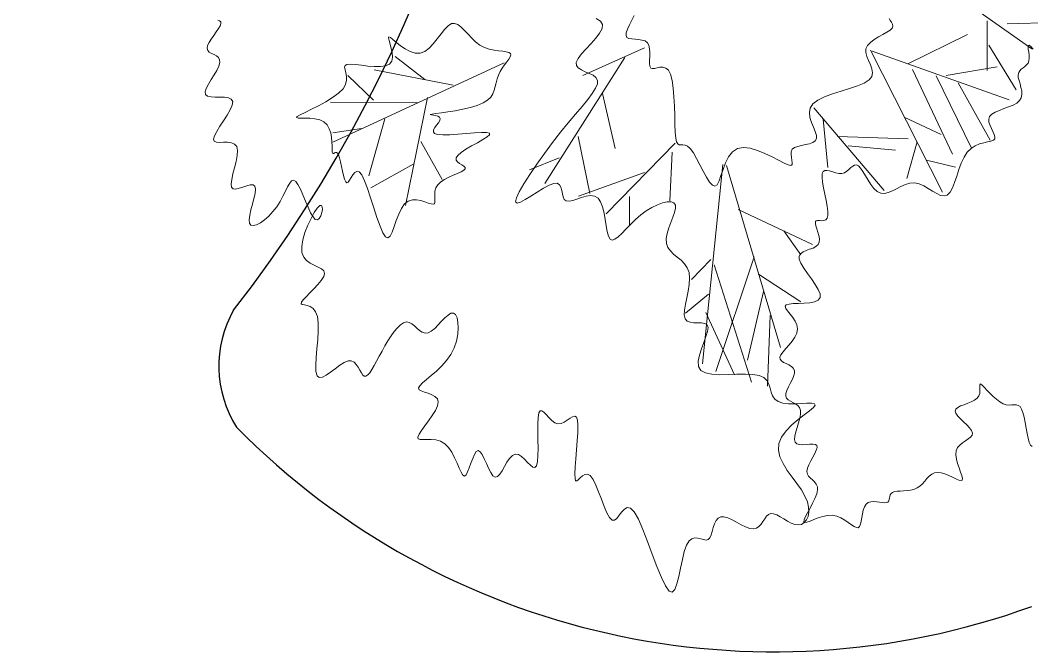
# Model space of a CAD drawing. Extents: x 2080 to 102394, y 2071 to 93424.
# Drawn here: x 88125.5 to 88413.2, y 80892.9 to 81072.5 of the extents above; entities that cross this region are included whole.
import ezdxf

# ---------------------------------------------------------------- set-up
doc = ezdxf.new("R2010")
doc.units = 0
doc.header["$LTSCALE"] = 20
doc.header["$MEASUREMENT"] = 0
doc.layers.add('casuanut tree', color=100, linetype='Continuous', lineweight=5)
doc.layers.add('road', color=2, linetype='Continuous')

# ---------------------------------------------------------------- blocks, each defined once
blk = doc.blocks.new('tr')
at = {"layer": 'casuanut tree'}
for p, q in [((-0.5539, -0.0579), (-0.5967, -0.0051)), ((-0.6532, -0.073), (-0.6884, -0.0189)), ((-0.5062, -0.0793), (-0.6394, -0.0202)), ((-0.4069, -0.0604), (-0.7425, -0.1308)), ((-0.5766, -0.0956), (-0.7299, -0.0592)), ((-0.5565, -0.0906), (-0.6394, -0.2729)), ((-0.1519, -0.0915), (-0.2726, -0.1156)), ((-0.1911, -0.1005), (-0.3843, -0.2908)), ((-0.6859, -0.1183), (-0.7387, -0.1145)), ((-0.6407, -0.1107), (-0.6922, -0.205)), ((0.4179, -0.1231), (0.5328, -0.2516)), ((-0.2454, -0.1549), (-0.2454, -0.2576)), ((-0.5866, -0.166), (-0.564, -0.2415)), ((0.2467, -0.1881), (0.3161, -0.4691)), ((0.249, -0.1907), (0.472, -0.3327)), ((0.307, -0.2274), (0.4248, -0.2002)), ((0.4652, -0.1839), (0.445, -0.2718)), ((0.499, -0.1975), (0.6341, -0.2245)), ((-0.608, -0.2025), (-0.6935, -0.2276)), ((-0.3058, -0.2214), (-0.3088, -0.3271)), ((0.458, -0.2274), (0.4882, -0.318)), ((-0.3481, -0.2516), (-0.4054, -0.2606)), ((0.3131, -0.2395), (0.3493, -0.4056)), ((-0.1368, -0.2727), (-0.2877, -0.3694)), ((0.1229, -0.2667), (0.2134, -0.4419)), ((0.3523, -0.2606), (0.3855, -0.4026)), ((0.3704, -0.2637), (0.464, -0.2697)), ((-0.1458, -0.2878), (-0.17, -0.3724)), ((0.135, -0.2908), (0.1229, -0.3785)), ((0.3885, -0.2818), (0.4218, -0.3966)), ((-0.2032, -0.312), (-0.33, -0.3271)), ((-0.0613, -0.3301), (-0.179, -0.6745)), ((0.1531, -0.3271), (0.2768, -0.3603)), ((0.2799, -0.3211), (0.3372, -0.3664)), ((-0.2394, -0.3482), (-0.2515, -0.3996)), ((-0.0552, -0.3331), (-0.0341, -0.6775)), ((0.1682, -0.3482), (0.2497, -0.3754)), ((0.2919, -0.3694), (0.2587, -0.4298)), ((-0.0526, -0.416), (0.0645, -0.5084)), ((0.301, -0.4056), (0.3493, -0.4298)), ((0.0195, -0.4723), (0.0397, -0.5219)), ((-0.1217, -0.4933), (-0.1639, -0.5204)), ((-0.0436, -0.5061), (-0.1585, -0.6932)), ((-0.1179, -0.5039), (-0.0999, -0.727)), ((-0.0432, -0.5386), (0.0202, -0.605)), ((-0.1398, -0.5537), (-0.1881, -0.5778)), ((-0.1517, -0.585), (-0.1269, -0.7067)), ((-0.0413, -0.5715), (-0.0976, -0.6865))]:
    blk.add_line(p, q, dxfattribs=at)
at = {"layer": 'casuanut tree', "color": 2}
blk.add_line((-0.0391, -0.6166), (-0.0729, -0.7406), dxfattribs=at)
at = {"layer": 'casuanut tree'}
for points in [[(0.5351, -0.2528), (0.5317, -0.247), (0.5292, -0.2444), (0.5277, -0.2446), (0.5268, -0.247), (0.5263, -0.251), (0.5259, -0.2561), (0.5253, -0.2616), (0.5243, -0.2671), (0.5226, -0.2718), (0.5201, -0.2755), (0.5169, -0.2782), (0.5132, -0.2802), (0.5094, -0.282), (0.5057, -0.2837), (0.5024, -0.2858), (0.4997, -0.2885), (0.4979, -0.2921), (0.4971, -0.2969), (0.4971, -0.3027), (0.4975, -0.309), (0.4977, -0.3156), (0.4975, -0.3222), (0.4965, -0.3284), (0.4941, -0.3339), (0.49, -0.3383), (0.484, -0.3415), (0.4764, -0.3436), (0.4678, -0.3451), (0.4589, -0.3462), (0.4501, -0.3473), (0.442, -0.3488), (0.4352, -0.3509), (0.4303, -0.3541), (0.4276, -0.3585), (0.4268, -0.3639), (0.4274, -0.37), (0.4286, -0.3762), (0.4301, -0.3823), (0.4313, -0.3879), (0.4315, -0.3925), (0.4303, -0.3958), (0.4273, -0.3976), (0.4225, -0.3982), (0.4164, -0.3982), (0.4092, -0.3982), (0.4013, -0.3986), (0.393, -0.4001), (0.3845, -0.4031), (0.3763, -0.4082), (0.3685, -0.4157), (0.3612, -0.4251), (0.3543, -0.4355), (0.3477, -0.4462), (0.3414, -0.4564), (0.3353, -0.4652), (0.3293, -0.472), (0.3234, -0.4758), (0.3174, -0.4762), (0.3114, -0.4737), (0.3053, -0.469), (0.299, -0.463), (0.2924, -0.4564), (0.2855, -0.45), (0.2782, -0.4445), (0.2704, -0.4409), (0.2622, -0.4395), (0.2536, -0.44), (0.2449, -0.4417), (0.2362, -0.444), (0.2278, -0.4461), (0.2199, -0.4475), (0.2127, -0.4475), (0.2063, -0.4454), (0.2008, -0.4407), (0.1963, -0.434), (0.1925, -0.4259), (0.1892, -0.4171), (0.1863, -0.4082), (0.1836, -0.3999), (0.1809, -0.3929), (0.1781, -0.3879), (0.175, -0.3853), (0.1716, -0.3848), (0.1679, -0.3859), (0.1639, -0.3879), (0.1596, -0.3903), (0.1551, -0.3927), (0.1504, -0.3943), (0.1455, -0.3947), (0.1403, -0.3934), (0.1351, -0.3911), (0.13, -0.3881), (0.125, -0.3852), (0.1205, -0.383), (0.1165, -0.3821), (0.1131, -0.3832), (0.1105, -0.3868), (0.1089, -0.3933), (0.1079, -0.4022), (0.1074, -0.4128), (0.1072, -0.4242), (0.1069, -0.4358), (0.1064, -0.4467), (0.1055, -0.4561), (0.1038, -0.4634), (0.1013, -0.4679), (0.098, -0.4701), (0.0944, -0.4706), (0.0906, -0.47), (0.0869, -0.4689), (0.0835, -0.468), (0.0808, -0.4678), (0.079, -0.469), (0.0783, -0.4721), (0.0783, -0.4767), (0.0788, -0.4823), (0.0793, -0.4886), (0.0795, -0.4951), (0.079, -0.5012), (0.0775, -0.5066), (0.0745, -0.5107), (0.0699, -0.5134), (0.0641, -0.5148), (0.0576, -0.5156), (0.051, -0.5164), (0.0449, -0.5175), (0.0398, -0.5196), (0.0364, -0.5232), (0.0351, -0.5288), (0.0364, -0.5367), (0.0396, -0.5464), (0.044, -0.5574), (0.0488, -0.5688), (0.0532, -0.5799), (0.0565, -0.5902), (0.0578, -0.5989), (0.0565, -0.6054), (0.0519, -0.6091), (0.0448, -0.6104), (0.0358, -0.6101), (0.0258, -0.6086), (0.0158, -0.6067), (0.0065, -0.6049), (-0.0013, -0.6039), (-0.0066, -0.6043), (-0.0088, -0.6065), (-0.0086, -0.6104), (-0.0066, -0.6157), (-0.0036, -0.622), (-0.0003, -0.6291), (0.0025, -0.6366), (0.004, -0.6442), (0.0036, -0.6516), (0.0006, -0.6585), (-0.0044, -0.6649), (-0.0107, -0.6709), (-0.0178, -0.6764), (-0.0249, -0.6814), (-0.0313, -0.6861), (-0.0363, -0.6904), (-0.0392, -0.6944), (-0.0396, -0.6981), (-0.0379, -0.7015), (-0.0348, -0.7049), (-0.0308, -0.7082), (-0.0265, -0.7117), (-0.0227, -0.7153), (-0.02, -0.7193), (-0.0189, -0.7237), (-0.02, -0.7286), (-0.0228, -0.7339), (-0.0268, -0.7394), (-0.0315, -0.745), (-0.0361, -0.7505), (-0.0403, -0.7559), (-0.0434, -0.7609), (-0.0448, -0.7654), (-0.0442, -0.7693), (-0.042, -0.7729), (-0.0386, -0.7762), (-0.0347, -0.7795), (-0.0308, -0.783), (-0.0274, -0.7869), (-0.0252, -0.7915), (-0.0246, -0.7969), (-0.026, -0.8033), (-0.029, -0.8105), (-0.0331, -0.818), (-0.0375, -0.8257), (-0.0417, -0.8331), (-0.0451, -0.84), (-0.0471, -0.8461), (-0.0471, -0.851), (-0.0446, -0.8546), (-0.0402, -0.857), (-0.0344, -0.8585), (-0.0281, -0.8596), (-0.0218, -0.8606), (-0.0162, -0.8616), (-0.012, -0.8632), (-0.0099, -0.8657), (-0.0104, -0.8692), (-0.0129, -0.8736), (-0.017, -0.8788), (-0.0219, -0.8844), (-0.0271, -0.8903), (-0.0319, -0.8963), (-0.0358, -0.902), (-0.0381, -0.9074), (-0.0383, -0.9122), (-0.037, -0.9165), (-0.0345, -0.9206), (-0.0316, -0.9247), (-0.0288, -0.9289), (-0.0267, -0.9335), (-0.0258, -0.9387), (-0.0268, -0.9446), (-0.03, -0.9513), (-0.035, -0.9587), (-0.041, -0.9662), (-0.0475, -0.9737), (-0.0537, -0.9807), (-0.059, -0.9869), (-0.0626, -0.9918), (-0.064, -0.9953), (-0.0626, -0.9969), (-0.0587, -0.9972), (-0.0529, -0.9965), (-0.0455, -0.9953), (-0.0372, -0.9941), (-0.0283, -0.9934), (-0.0195, -0.9936), (-0.0111, -0.9953), (-0.0035, -0.9987), (0.0032, -1.0034), (0.0091, -1.0089), (0.0143, -1.0146), (0.0188, -1.0199), (0.0228, -1.0243), (0.0264, -1.0271), (0.0295, -1.0279), (0.0323, -1.0263), (0.0349, -1.0226), (0.0375, -1.0174), (0.04, -1.0113), (0.0428, -1.0049), (0.0458, -0.9988), (0.0492, -0.9935), (0.0531, -0.9896), (0.0576, -0.9876), (0.0626, -0.9872), (0.0678, -0.9879), (0.073, -0.9895), (0.078, -0.9914), (0.0827, -0.9933), (0.0869, -0.9947), (0.0903, -0.9953), (0.0928, -0.9947), (0.0946, -0.9931), (0.096, -0.9909), (0.0972, -0.9882), (0.0984, -0.9855), (0.0999, -0.9829), (0.102, -0.9808), (0.1049, -0.9795), (0.1088, -0.9791), (0.1135, -0.9795), (0.119, -0.9804), (0.1249, -0.9815), (0.1312, -0.9824), (0.1375, -0.983), (0.1439, -0.9829), (0.15, -0.9817), (0.1557, -0.9795), (0.1611, -0.9764), (0.1663, -0.9728), (0.1714, -0.9692), (0.1764, -0.966), (0.1816, -0.9635), (0.187, -0.9623), (0.1927, -0.9626), (0.1988, -0.9648), (0.2051, -0.9683), (0.2113, -0.9728), (0.2172, -0.9774), (0.2226, -0.9816), (0.2273, -0.9849), (0.2309, -0.9867), (0.2333, -0.9863), (0.2343, -0.9833), (0.2342, -0.9781), (0.2335, -0.9713), (0.2326, -0.9634), (0.2318, -0.955), (0.2315, -0.9466), (0.2323, -0.9388), (0.2344, -0.9322), (0.2382, -0.927), (0.2432, -0.9232), (0.249, -0.9204), (0.255, -0.9181), (0.2606, -0.916), (0.2654, -0.9138), (0.2689, -0.911), (0.2704, -0.9074), (0.2697, -0.9026), (0.2673, -0.8968), (0.2636, -0.8905), (0.2593, -0.8839), (0.2551, -0.8773), (0.2516, -0.8711), (0.2494, -0.8656), (0.249, -0.8612), (0.2511, -0.858), (0.2551, -0.8559), (0.2607, -0.8545), (0.2672, -0.8536), (0.2742, -0.8527), (0.2812, -0.8517), (0.2876, -0.8501), (0.293, -0.8477), (0.2969, -0.8442), (0.2995, -0.84), (0.3011, -0.8355), (0.3021, -0.8312), (0.3027, -0.8274), (0.3032, -0.8247), (0.304, -0.8234), (0.3053, -0.824), (0.3074, -0.8268), (0.3103, -0.8313), (0.3137, -0.8372), (0.3177, -0.8438), (0.3221, -0.8508), (0.3269, -0.8574), (0.3318, -0.8633), (0.3369, -0.8679), (0.3419, -0.8709), (0.3468, -0.8726), (0.3515, -0.8736), (0.3559, -0.8743), (0.3597, -0.8752), (0.363, -0.877), (0.3655, -0.88), (0.3673, -0.8848), (0.3681, -0.8918), (0.3682, -0.9005), (0.3679, -0.9102), (0.3674, -0.9203), (0.3669, -0.9303), (0.3668, -0.9393), (0.3672, -0.947), (0.3684, -0.9524), (0.3706, -0.9554)], [(-0.8957, 0.1321), (-0.893, 0.1302), (-0.8914, 0.1278), (-0.8916, 0.1248), (-0.8939, 0.121), (-0.8981, 0.1166), (-0.9035, 0.1117), (-0.9094, 0.1065), (-0.9153, 0.1012), (-0.9205, 0.096), (-0.9244, 0.091), (-0.9265, 0.0865), (-0.9261, 0.0826), (-0.924, 0.079), (-0.9206, 0.0758), (-0.9167, 0.0725), (-0.913, 0.0692), (-0.9101, 0.0654), (-0.9088, 0.0611), (-0.9096, 0.0561), (-0.913, 0.0501), (-0.9184, 0.0436), (-0.925, 0.0366), (-0.9321, 0.0294), (-0.9387, 0.0225), (-0.9441, 0.016), (-0.9474, 0.0102), (-0.9478, 0.0054), (-0.9449, 0.0017), (-0.9392, -0.001), (-0.9318, -0.0032), (-0.9236, -0.0052), (-0.9157, -0.0073), (-0.9089, -0.01), (-0.9043, -0.0135), (-0.9028, -0.0183), (-0.9051, -0.0245), (-0.9106, -0.0319), (-0.9181, -0.04), (-0.9267, -0.0484), (-0.9355, -0.0568), (-0.9433, -0.0646), (-0.9493, -0.0714), (-0.9524, -0.0769), (-0.9518, -0.0807), (-0.9483, -0.0833), (-0.9426, -0.085), (-0.9357, -0.0865), (-0.9286, -0.0881), (-0.922, -0.0905), (-0.9168, -0.0941), (-0.9141, -0.0994), (-0.9143, -0.1068), (-0.917, -0.1157), (-0.9214, -0.1257), (-0.9266, -0.1361), (-0.9319, -0.1462), (-0.9364, -0.1555), (-0.9394, -0.1634), (-0.94, -0.1693), (-0.9377, -0.1727), (-0.933, -0.1742), (-0.9267, -0.1743), (-0.9196, -0.1737), (-0.9124, -0.173), (-0.9059, -0.1729), (-0.901, -0.1741), (-0.8983, -0.1772), (-0.8984, -0.1826), (-0.9009, -0.1899), (-0.905, -0.1985), (-0.9098, -0.2079), (-0.9148, -0.2174), (-0.9192, -0.2263), (-0.9222, -0.2342), (-0.9231, -0.2403), (-0.9213, -0.2442), (-0.9171, -0.246), (-0.9111, -0.2459), (-0.9035, -0.244), (-0.895, -0.2404), (-0.8859, -0.2355), (-0.8767, -0.2294), (-0.8679, -0.2223), (-0.8599, -0.2143), (-0.8527, -0.2061), (-0.8462, -0.1983), (-0.8405, -0.1914), (-0.8354, -0.186), (-0.831, -0.1828), (-0.8272, -0.1823), (-0.824, -0.1851), (-0.8213, -0.1915), (-0.8189, -0.2008), (-0.8168, -0.212), (-0.8148, -0.2241), (-0.8128, -0.236), (-0.8105, -0.2467), (-0.8079, -0.2552), (-0.8049, -0.2606), (-0.8012, -0.262), (-0.7974, -0.2602), (-0.7937, -0.2562), (-0.7905, -0.251), (-0.7883, -0.2456), (-0.7874, -0.2409), (-0.7883, -0.2381), (-0.7913, -0.238), (-0.7967, -0.2415), (-0.8039, -0.2481), (-0.812, -0.2571), (-0.8205, -0.2678), (-0.8285, -0.2794), (-0.8352, -0.2914), (-0.84, -0.303), (-0.842, -0.3135), (-0.8408, -0.3224), (-0.8371, -0.3298), (-0.8316, -0.336), (-0.8254, -0.3413), (-0.8193, -0.346), (-0.8141, -0.3505), (-0.8109, -0.3549), (-0.8105, -0.3597), (-0.8134, -0.3651), (-0.8192, -0.3708), (-0.8269, -0.3768), (-0.8357, -0.3827), (-0.8446, -0.3883), (-0.8528, -0.3935), (-0.8593, -0.3979), (-0.8634, -0.4014), (-0.8644, -0.4039), (-0.8627, -0.4057), (-0.8592, -0.4074), (-0.8547, -0.4096), (-0.8498, -0.4127), (-0.8454, -0.4173), (-0.8421, -0.4239), (-0.8409, -0.433), (-0.8421, -0.4449), (-0.8454, -0.459), (-0.8499, -0.4744), (-0.855, -0.49), (-0.8598, -0.5051), (-0.8637, -0.5187), (-0.8659, -0.5299), (-0.8657, -0.5378), (-0.8625, -0.5417), (-0.8568, -0.5423), (-0.8492, -0.5404), (-0.8403, -0.5369), (-0.8308, -0.5327), (-0.8213, -0.5286), (-0.8125, -0.5255), (-0.8049, -0.5243), (-0.799, -0.5255), (-0.7947, -0.5289), (-0.7916, -0.5338), (-0.7894, -0.5395), (-0.7877, -0.5454), (-0.7862, -0.5509), (-0.7845, -0.5553), (-0.7823, -0.5581), (-0.7794, -0.5586), (-0.7757, -0.5572), (-0.7712, -0.5539), (-0.7661, -0.5492), (-0.7605, -0.5432), (-0.7543, -0.5363), (-0.7477, -0.5288), (-0.7407, -0.5209), (-0.7334, -0.5128), (-0.7259, -0.505), (-0.7184, -0.4977), (-0.711, -0.4911), (-0.7038, -0.4857), (-0.6971, -0.4817), (-0.691, -0.4794), (-0.6855, -0.4792), (-0.6808, -0.4811), (-0.6767, -0.4847), (-0.673, -0.4894), (-0.6695, -0.4945), (-0.6658, -0.4995), (-0.6618, -0.5037), (-0.6571, -0.5066), (-0.6517, -0.5073), (-0.6453, -0.5057), (-0.6382, -0.5022), (-0.6307, -0.4975), (-0.6232, -0.4924), (-0.6158, -0.4876), (-0.6091, -0.4839), (-0.6033, -0.482), (-0.5988, -0.4826), (-0.5958, -0.4862), (-0.5944, -0.4926), (-0.5946, -0.501), (-0.5964, -0.511), (-0.5999, -0.522), (-0.605, -0.5333), (-0.6117, -0.5444), (-0.6202, -0.5547), (-0.6302, -0.5637), (-0.6413, -0.5716), (-0.6526, -0.5783), (-0.6637, -0.5841), (-0.6737, -0.5891), (-0.6821, -0.5935), (-0.6881, -0.5974), (-0.6911, -0.6009), (-0.6907, -0.6042), (-0.6875, -0.6074), (-0.6825, -0.6107), (-0.6765, -0.6143), (-0.6705, -0.6182), (-0.6655, -0.6226), (-0.6623, -0.6277), (-0.6619, -0.6336), (-0.6648, -0.6403), (-0.6706, -0.6477), (-0.6782, -0.6554), (-0.6868, -0.6631), (-0.6954, -0.6705), (-0.7032, -0.6773), (-0.7092, -0.6831), (-0.7125, -0.6876), (-0.7125, -0.6907), (-0.7096, -0.6927), (-0.7044, -0.6942), (-0.6976, -0.6955), (-0.6899, -0.6973), (-0.6818, -0.7), (-0.6741, -0.7041), (-0.6675, -0.7102), (-0.6624, -0.7184), (-0.6586, -0.7283), (-0.6559, -0.739), (-0.6538, -0.7496), (-0.6522, -0.7594), (-0.6505, -0.7675), (-0.6486, -0.7732), (-0.6461, -0.7755), (-0.6427, -0.7741), (-0.6386, -0.7695), (-0.634, -0.763), (-0.6291, -0.7554), (-0.6241, -0.7479), (-0.6193, -0.7415), (-0.615, -0.7372), (-0.6112, -0.7361), (-0.6082, -0.7389), (-0.6058, -0.7449), (-0.6038, -0.753), (-0.602, -0.7623), (-0.6002, -0.7717), (-0.598, -0.7801), (-0.5954, -0.7867), (-0.592, -0.7902), (-0.5878, -0.79), (-0.5828, -0.7868), (-0.5772, -0.7815), (-0.5712, -0.7751), (-0.565, -0.7685), (-0.5588, -0.7628), (-0.5527, -0.7588), (-0.547, -0.7575), (-0.5418, -0.7596), (-0.537, -0.7643), (-0.5326, -0.7705), (-0.5286, -0.7772), (-0.5248, -0.7833), (-0.5212, -0.7876), (-0.5177, -0.7891), (-0.5144, -0.7868), (-0.511, -0.7799), (-0.5076, -0.7692), (-0.5043, -0.756), (-0.501, -0.7414), (-0.4977, -0.7268), (-0.4946, -0.7133), (-0.4915, -0.7021), (-0.4885, -0.6944), (-0.4855, -0.6911), (-0.4826, -0.6917), (-0.4796, -0.695), (-0.4764, -0.7003), (-0.4728, -0.7066), (-0.4688, -0.7128), (-0.4643, -0.7181), (-0.4592, -0.7214), (-0.4534, -0.7223), (-0.4472, -0.7211), (-0.4411, -0.7189), (-0.4353, -0.7165), (-0.4302, -0.7148), (-0.4263, -0.7146), (-0.4238, -0.7169), (-0.4232, -0.7226), (-0.4246, -0.7321), (-0.4277, -0.7448), (-0.432, -0.7595), (-0.4368, -0.7751), (-0.4417, -0.7906), (-0.4461, -0.8048), (-0.4495, -0.8167), (-0.4513, -0.8251), (-0.4512, -0.8294), (-0.4493, -0.8302), (-0.4461, -0.8287), (-0.4419, -0.8261), (-0.4371, -0.8234), (-0.4321, -0.8218), (-0.4274, -0.8224), (-0.4232, -0.8262), (-0.4198, -0.8342), (-0.4171, -0.8454), (-0.415, -0.8586), (-0.413, -0.8727), (-0.4111, -0.8865), (-0.4089, -0.8988), (-0.4063, -0.9084), (-0.4029, -0.9141), (-0.3986, -0.9152), (-0.3937, -0.9128), (-0.3882, -0.9083), (-0.3823, -0.9033), (-0.3764, -0.8993), (-0.3706, -0.8978), (-0.3651, -0.9004), (-0.3601, -0.9085), (-0.3558, -0.9231), (-0.352, -0.9429), (-0.3487, -0.966), (-0.3455, -0.9903), (-0.3423, -1.0141), (-0.3389, -1.0354), (-0.3351, -1.0523), (-0.3308, -1.0629), (-0.3258, -1.0658), (-0.3202, -1.062), (-0.3142, -1.0532), (-0.3077, -1.0409), (-0.3011, -1.0267), (-0.2944, -1.0122), (-0.2878, -0.9989), (-0.2813, -0.9885), (-0.2751, -0.9821), (-0.2693, -0.9793), (-0.2637, -0.9791), (-0.2585, -0.9808), (-0.2536, -0.9833), (-0.249, -0.9858), (-0.2447, -0.9875), (-0.2407, -0.9874), (-0.2371, -0.9849), (-0.2336, -0.9805), (-0.2302, -0.9748), (-0.2267, -0.9686), (-0.223, -0.9626), (-0.2189, -0.9574), (-0.2144, -0.9538), (-0.2092, -0.9524), (-0.2034, -0.9538), (-0.197, -0.9574), (-0.1902, -0.9626), (-0.1832, -0.9686), (-0.1761, -0.9748), (-0.1692, -0.9805), (-0.1625, -0.9849), (-0.1563, -0.9874), (-0.1507, -0.9874), (-0.1456, -0.9855), (-0.1409, -0.9822), (-0.1365, -0.9781), (-0.1322, -0.9739), (-0.128, -0.9703), (-0.1237, -0.9678), (-0.1191, -0.9671), (-0.1143, -0.9686), (-0.1093, -0.972), (-0.104, -0.9767), (-0.0985, -0.982), (-0.0928, -0.9875), (-0.087, -0.9925), (-0.0811, -0.9964), (-0.0752, -0.9986), (-0.0694, -0.9988), (-0.0638, -0.9969), (-0.0587, -0.9931), (-0.0545, -0.9875), (-0.0515, -0.9803), (-0.0497, -0.9716), (-0.0497, -0.9615), (-0.0516, -0.9502), (-0.0555, -0.9379), (-0.0608, -0.9248), (-0.0667, -0.9113), (-0.0724, -0.8975), (-0.077, -0.8839), (-0.0798, -0.8706), (-0.0798, -0.8581), (-0.0764, -0.8465), (-0.0689, -0.8362), (-0.0583, -0.827), (-0.0458, -0.819), (-0.0326, -0.812), (-0.0198, -0.8061), (-0.0087, -0.801), (-0.0005, -0.7969), (0.0036, -0.7936), (0.0028, -0.7909), (-0.0022, -0.7888), (-0.0103, -0.7869), (-0.0205, -0.785), (-0.0317, -0.7828), (-0.0428, -0.7801), (-0.0528, -0.7766), (-0.0606, -0.7722), (-0.0654, -0.7665), (-0.0679, -0.7599), (-0.0689, -0.7527), (-0.0693, -0.7451), (-0.0701, -0.7376), (-0.072, -0.7303), (-0.0761, -0.7237), (-0.0831, -0.7181), (-0.0938, -0.7136), (-0.1072, -0.7099), (-0.1223, -0.7068), (-0.138, -0.7038), (-0.1532, -0.7006), (-0.1667, -0.6967), (-0.1775, -0.6917), (-0.1845, -0.6854), (-0.1868, -0.6774), (-0.1852, -0.6681), (-0.1809, -0.658), (-0.1747, -0.6475), (-0.1679, -0.6372), (-0.1615, -0.6275), (-0.1565, -0.619), (-0.1541, -0.6121), (-0.1549, -0.6072), (-0.1584, -0.6038), (-0.1639, -0.6015), (-0.1705, -0.5997), (-0.1774, -0.598), (-0.1837, -0.5957), (-0.1885, -0.5923), (-0.1912, -0.5874), (-0.1911, -0.5804), (-0.1886, -0.5718), (-0.1845, -0.5619), (-0.1795, -0.5512), (-0.1744, -0.5399), (-0.1698, -0.5286), (-0.1666, -0.5176), (-0.1653, -0.5073), (-0.1666, -0.4982), (-0.1699, -0.4899), (-0.1745, -0.4824), (-0.1798, -0.4752), (-0.185, -0.4683), (-0.1895, -0.4614), (-0.1926, -0.4542), (-0.1935, -0.4465), (-0.1917, -0.4381), (-0.1879, -0.4293), (-0.1827, -0.4203), (-0.1769, -0.4114), (-0.1711, -0.4029), (-0.1662, -0.395), (-0.1629, -0.388), (-0.1619, -0.3823), (-0.1638, -0.3779), (-0.1683, -0.375), (-0.1751, -0.3735), (-0.1836, -0.3734), (-0.1935, -0.3746), (-0.2044, -0.377), (-0.2157, -0.3807), (-0.2272, -0.3856), (-0.2384, -0.3916), (-0.2491, -0.3982), (-0.2591, -0.4047), (-0.2682, -0.4106), (-0.2762, -0.4153), (-0.2828, -0.4181), (-0.288, -0.4186), (-0.2914, -0.4161), (-0.2931, -0.4102), (-0.2934, -0.4015), (-0.2928, -0.391), (-0.292, -0.3793), (-0.2913, -0.3674), (-0.2914, -0.356), (-0.2928, -0.3461), (-0.2959, -0.3383), (-0.3012, -0.3334), (-0.3082, -0.3309), (-0.3164, -0.3302), (-0.3251, -0.3306), (-0.3337, -0.3314), (-0.3417, -0.3321), (-0.3484, -0.332), (-0.3533, -0.3304), (-0.3561, -0.3269), (-0.3571, -0.3219), (-0.3571, -0.3161), (-0.3569, -0.3099), (-0.3571, -0.304), (-0.3586, -0.2991), (-0.362, -0.2956), (-0.368, -0.2944), (-0.3771, -0.2956), (-0.3885, -0.2988), (-0.4011, -0.303), (-0.4137, -0.3075), (-0.4254, -0.3114), (-0.435, -0.3139), (-0.4413, -0.3141), (-0.4434, -0.3113), (-0.4404, -0.3048), (-0.4329, -0.2951), (-0.4215, -0.2828), (-0.4071, -0.2686), (-0.3905, -0.2532), (-0.3725, -0.2373), (-0.3538, -0.2215), (-0.3353, -0.2065), (-0.3177, -0.1928), (-0.3014, -0.1806), (-0.2866, -0.1696), (-0.2738, -0.1597), (-0.2633, -0.1509), (-0.2554, -0.1431), (-0.2504, -0.1361), (-0.2486, -0.1299), (-0.2503, -0.1242), (-0.2545, -0.1191), (-0.2603, -0.1142), (-0.2668, -0.1096), (-0.2729, -0.1049), (-0.2776, -0.1001), (-0.28, -0.0949), (-0.279, -0.0893), (-0.2741, -0.0831), (-0.266, -0.0764), (-0.256, -0.0693), (-0.2451, -0.062), (-0.2346, -0.0545), (-0.2257, -0.0471), (-0.2194, -0.0399), (-0.2171, -0.033), (-0.2194, -0.0264), (-0.2257, -0.0202)], [(-0.1571, -0.0302), (-0.1631, -0.0377), (-0.1691, -0.0449), (-0.1744, -0.0516), (-0.1782, -0.0574), (-0.1799, -0.0622), (-0.179, -0.0659), (-0.1759, -0.0686), (-0.1712, -0.0707), (-0.1655, -0.0725), (-0.1594, -0.0744), (-0.1535, -0.0767), (-0.1485, -0.0796), (-0.145, -0.0837), (-0.1435, -0.0889), (-0.1435, -0.0952), (-0.1447, -0.1019), (-0.1465, -0.1089), (-0.1483, -0.1155), (-0.1498, -0.1215), (-0.1504, -0.1264), (-0.1495, -0.1299), (-0.147, -0.1316), (-0.143, -0.1321), (-0.1381, -0.1321), (-0.1328, -0.1323), (-0.1275, -0.1333), (-0.1228, -0.136), (-0.1191, -0.141), (-0.1169, -0.149), (-0.1166, -0.1604), (-0.1178, -0.1746), (-0.1202, -0.1905), (-0.1232, -0.2073), (-0.1266, -0.224), (-0.1297, -0.2397), (-0.1323, -0.2533), (-0.1338, -0.264), (-0.1339, -0.271), (-0.1328, -0.2751), (-0.1307, -0.2771), (-0.1277, -0.278), (-0.1242, -0.2787), (-0.1203, -0.2801), (-0.1163, -0.2831), (-0.1124, -0.2887), (-0.1087, -0.2975), (-0.1053, -0.3086), (-0.102, -0.3211), (-0.0987, -0.3338), (-0.0954, -0.3457), (-0.092, -0.3556), (-0.0883, -0.3625), (-0.0842, -0.3654), (-0.0798, -0.3634), (-0.0748, -0.3575), (-0.0693, -0.3489), (-0.063, -0.3387), (-0.0559, -0.3284), (-0.048, -0.3189), (-0.0391, -0.3117), (-0.0291, -0.3079), (-0.018, -0.3084), (-0.0062, -0.3125), (0.0058, -0.3192), (0.0177, -0.3276), (0.0289, -0.3366), (0.039, -0.3453), (0.0476, -0.3526), (0.0543, -0.3575), (0.0586, -0.3593), (0.0611, -0.3583), (0.0623, -0.3553), (0.0627, -0.3509), (0.0629, -0.3456), (0.0634, -0.3402), (0.0649, -0.3353), (0.0678, -0.3316), (0.0725, -0.3294), (0.0786, -0.3286), (0.0857, -0.3285), (0.0931, -0.3287), (0.1003, -0.3288), (0.1067, -0.3281), (0.1118, -0.3262), (0.1151, -0.3225), (0.1161, -0.3169), (0.1155, -0.3095), (0.1141, -0.301), (0.1127, -0.2918), (0.112, -0.2826), (0.113, -0.2737), (0.1164, -0.2659), (0.1229, -0.2594), (0.1332, -0.2549), (0.1465, -0.2519), (0.1617, -0.2499), (0.178, -0.2486), (0.1941, -0.2474), (0.2092, -0.246), (0.2222, -0.2437), (0.2322, -0.2403), (0.2383, -0.2353), (0.2411, -0.2289), (0.2416, -0.2217), (0.2406, -0.2138), (0.2389, -0.2057), (0.2375, -0.1978), (0.2372, -0.1904), (0.2389, -0.1839), (0.2432, -0.1786), (0.2496, -0.1744), (0.2575, -0.1709), (0.2661, -0.168), (0.2747, -0.1655), (0.2828, -0.1632), (0.2894, -0.1608), (0.2941, -0.158), (0.2962, -0.1548), (0.2964, -0.1513), (0.2954, -0.1474), (0.2939, -0.1435), (0.2929, -0.1397)]]:
    blk.add_lwpolyline(points, dxfattribs=at)
blk.add_lwpolyline([(-0.5999, 0.0324), (-0.601, 0.0306), (-0.601, 0.0259), (-0.6007, 0.0192), (-0.6004, 0.0111), (-0.6006, 0.0027), (-0.602, -0.0051), (-0.605, -0.0117), (-0.6101, -0.016), (-0.6176, -0.0176), (-0.6271, -0.0167), (-0.6378, -0.0142), (-0.649, -0.0106), (-0.6601, -0.0066), (-0.6704, -0.0029), (-0.6791, -0.0002), (-0.6855, 0.0009), (-0.6892, -0.0002), (-0.6908, -0.0033), (-0.6911, -0.0079), (-0.691, -0.0137), (-0.6912, -0.0202), (-0.6926, -0.0272), (-0.6961, -0.0342), (-0.7024, -0.0408), (-0.7121, -0.0468), (-0.7244, -0.0521), (-0.7383, -0.0567), (-0.7528, -0.0607), (-0.7667, -0.0641), (-0.779, -0.067), (-0.7887, -0.0694), (-0.7947, -0.0713), (-0.7963, -0.0728), (-0.794, -0.0741), (-0.7888, -0.0755), (-0.7815, -0.0772), (-0.773, -0.0794), (-0.7643, -0.0824), (-0.7562, -0.0863), (-0.7497, -0.0915), (-0.7453, -0.0981), (-0.743, -0.1057), (-0.7422, -0.1139), (-0.7426, -0.1223), (-0.7438, -0.1303), (-0.7452, -0.1375), (-0.7466, -0.1435), (-0.7474, -0.1479), (-0.7474, -0.1503), (-0.7466, -0.1512), (-0.7453, -0.1511), (-0.7436, -0.1506), (-0.7418, -0.1502), (-0.74, -0.1506), (-0.7384, -0.1522), (-0.7373, -0.1558), (-0.7367, -0.1615), (-0.7366, -0.169), (-0.7367, -0.1774), (-0.7369, -0.1861), (-0.7369, -0.1943), (-0.7365, -0.2013), (-0.7356, -0.2063), (-0.7339, -0.2087), (-0.7314, -0.2081), (-0.7281, -0.2051), (-0.7243, -0.201), (-0.7201, -0.1968), (-0.7159, -0.1935), (-0.7118, -0.1924), (-0.7079, -0.1945), (-0.7046, -0.2008), (-0.702, -0.2122), (-0.6999, -0.2274), (-0.6982, -0.2452), (-0.6966, -0.264), (-0.695, -0.2823), (-0.6931, -0.2988), (-0.6907, -0.3119), (-0.6878, -0.3203), (-0.684, -0.3229), (-0.6794, -0.3205), (-0.6742, -0.3143), (-0.6683, -0.3055), (-0.662, -0.2954), (-0.6551, -0.2853), (-0.6479, -0.2762), (-0.6405, -0.2696), (-0.6328, -0.2662), (-0.6251, -0.2657), (-0.6176, -0.2673), (-0.6105, -0.2703), (-0.6039, -0.274), (-0.5982, -0.2777), (-0.5934, -0.2806), (-0.5898, -0.282), (-0.5875, -0.2814), (-0.5861, -0.2789), (-0.5852, -0.2751), (-0.5844, -0.2703), (-0.5834, -0.2649), (-0.5816, -0.2593), (-0.5786, -0.254), (-0.574, -0.2493), (-0.5676, -0.2456), (-0.5599, -0.2427), (-0.5513, -0.2405), (-0.5426, -0.2387), (-0.5344, -0.2373), (-0.5273, -0.2358), (-0.5219, -0.2343), (-0.5189, -0.2324), (-0.5185, -0.23), (-0.5203, -0.2272), (-0.5232, -0.224), (-0.5266, -0.2206), (-0.5295, -0.2169), (-0.5311, -0.2131), (-0.5304, -0.2092), (-0.5267, -0.2054), (-0.5195, -0.2016), (-0.5096, -0.198), (-0.4982, -0.1945), (-0.4865, -0.1911), (-0.4758, -0.1879), (-0.4672, -0.1849), (-0.462, -0.1821), (-0.4614, -0.1794), (-0.4662, -0.177), (-0.4755, -0.1747), (-0.4881, -0.1725), (-0.5025, -0.1703), (-0.5176, -0.168), (-0.5321, -0.1657), (-0.5445, -0.1631), (-0.5538, -0.1603), (-0.5588, -0.1572), (-0.5602, -0.1538), (-0.5589, -0.1503), (-0.5557, -0.1468), (-0.5516, -0.1432), (-0.5474, -0.1397), (-0.5441, -0.1363), (-0.5425, -0.1332), (-0.5433, -0.1304), (-0.5459, -0.128), (-0.5495, -0.1259), (-0.5533, -0.1242), (-0.5566, -0.123), (-0.5585, -0.1221), (-0.5582, -0.1218), (-0.5549, -0.122), (-0.5481, -0.1226), (-0.5382, -0.1236), (-0.5262, -0.1246), (-0.5127, -0.1255), (-0.4985, -0.126), (-0.4846, -0.1259), (-0.4716, -0.125), (-0.4603, -0.1231), (-0.4514, -0.12), (-0.4445, -0.1158), (-0.4393, -0.1107), (-0.4353, -0.1051), (-0.432, -0.099), (-0.429, -0.0927), (-0.4258, -0.0864), (-0.422, -0.0803), (-0.4174, -0.0746), (-0.4121, -0.0693), (-0.4066, -0.0644), (-0.4013, -0.06), (-0.3968, -0.056), (-0.3934, -0.0524), (-0.3915, -0.0492), (-0.3916, -0.0465), (-0.394, -0.0441), (-0.3984, -0.0419), (-0.4044, -0.0397), (-0.4115, -0.0372), (-0.4192, -0.0341), (-0.4273, -0.0303), (-0.4351, -0.0255), (-0.4423, -0.0194), (-0.4486, -0.012), (-0.454, -0.0038), (-0.4589, 0.0048), (-0.4635, 0.013), (-0.4681, 0.0202), (-0.4729, 0.0259), (-0.4781, 0.0294), (-0.484, 0.0302), (-0.4907, 0.0278), (-0.4983, 0.0229), (-0.5065, 0.0164), (-0.5152, 0.0092), (-0.5242, 0.0021), (-0.5334, -0.0039), (-0.5425, -0.008), (-0.5515, -0.0093), (-0.5602, -0.0072), (-0.5684, -0.0023), (-0.576, 0.0044), (-0.5829, 0.012), (-0.5889, 0.0195), (-0.5938, 0.0261), (-0.5975, 0.0307)], close=True, dxfattribs=at)

msp = doc.modelspace()

# ---------------------------------------------------------------- linework, layer by layer
at = {"layer": 'road', "ltscale": 0.5}
for centre, radius, start, end in [((87883.174, 81225.943), 384, 322.10351, 203.72761), ((88214.462, 80974.091), 32.473, 150.50966, 212.31025), ((88339.848, 81107.723), 214.837, 224.65287, 289.95865)]:
    msp.add_arc(centre, radius, start, end, dxfattribs=at)

# ---------------------------------------------------------------- block references
at = {"layer": 'casuanut tree', "linetype": 'Continuous', "xscale": 156.6043140091427, "yscale": 156.6043140091497, "zscale": 156.6043140091452, "rotation": 13.0160703837979}
msp.add_blockref('tr', (88323.039, 81083.97), dxfattribs=at)

doc.saveas('drawing.dxf')
